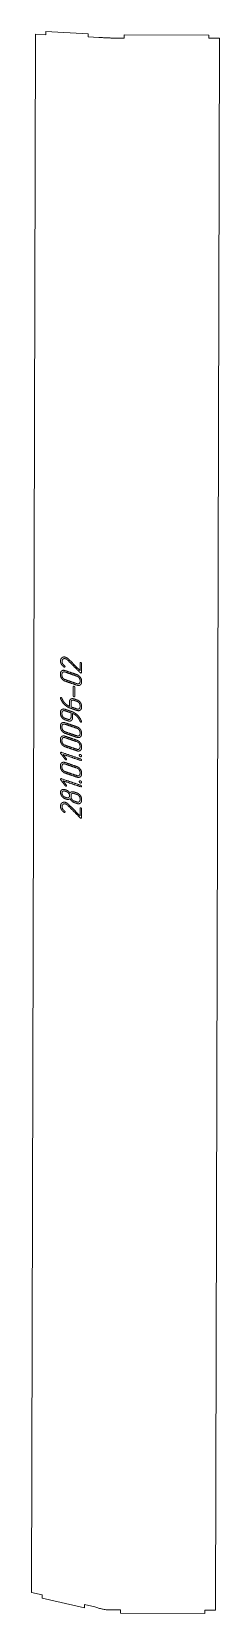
# Model space of a CAD drawing. Header units: millimetres. Extents: x -7 to 82, y -122 to 624.
import ezdxf

# ---------------------------------------------------------------- set-up
doc = ezdxf.new("R2010")
doc.units = ezdxf.units.MM
doc.linetypes.add('K5LT_BASIC', pattern=[0])
doc.layers.add('Engraving', color=7, linetype='Continuous')

msp = doc.modelspace()

# ---------------------------------------------------------------- linework, layer by layer
at = {"color": 143, "linetype": 'K5LT_BASIC', "lineweight": 15, "true_color": 0x33acca}
for p, q in [((-5, 622.83), (-6.83, -112.5)), ((-5, 622.83), (0, 622.58)), ((0, 622.58), (0, 624.08)), ((0, 624.08), (20, 623.11)), ((20, 623.11), (19.99, 621.61)), ((19.99, 621.61), (24.99, 621.36)), ((32.06, 621.05), (37.06, 621.04)), ((37.06, 622.54), (77.06, 622.44)), ((37.06, 621.04), (37.06, 622.54)), ((77.06, 622.44), (77.06, 620.94)), ((77.06, 620.94), (82.06, 620.93)), ((80.22, -120.88), (82.06, 620.93)), ((-1.83, -113.63), (-6.83, -112.5)), ((-1.83, -115.17), (-1.83, -113.63)), ((18.15, -119.72), (-1.83, -115.17)), ((18.16, -118.18), (18.15, -119.72)), ((23.16, -119.32), (18.16, -118.18)), ((35.22, -120.77), (30.22, -120.76)), ((35.22, -122.27), (35.22, -120.77)), ((75.22, -122.37), (35.22, -122.27)), ((80.22, -120.88), (75.22, -120.87)), ((75.22, -120.87), (75.22, -122.37))]:
    msp.add_line(p, q, dxfattribs=at)
for points in [[(32.06, 621.05), (31.77, 621.05), (31.18, 621.06), (30.29, 621.08), (29.41, 621.11), (28.53, 621.15), (27.64, 621.19), (26.76, 621.24), (25.88, 621.3), (25.29, 621.34), (24.99, 621.36)], [(30.22, -120.76), (29.93, -120.76), (29.34, -120.74), (28.45, -120.65), (27.57, -120.52), (26.69, -120.34), (25.8, -120.12), (24.92, -119.87), (24.04, -119.6), (23.45, -119.41), (23.16, -119.32)]]:
    msp.add_open_spline(points, degree=3, dxfattribs=at)
at = {"layer": 'Engraving', "color": 143, "linetype": 'K5LT_BASIC', "lineweight": 15, "true_color": 0x33acca}
for points, knots in [([(16.81, 325.88), (16.81, 323.75), (16.81, 321.63), (16.81, 321.5), (16.7, 321.42), (16.58, 321.36), (16.43, 321.41), (16.33, 321.44), (16.26, 321.52), (13.31, 324.47), (10.35, 327.42), (10.21, 327.54), (10.08, 327.67), (9.95, 327.76), (9.83, 327.86), (9.57, 328.03), (9.3, 328.12), (8.58, 328.36), (8.09, 327.95), (7.86, 327.77), (7.72, 327.47), (7.58, 327.17), (7.58, 326.82), (7.58, 326.33), (7.86, 325.81), (8.13, 325.29), (8.79, 324.81), (8.9, 324.73), (8.96, 324.63), (9, 324.54), (9.02, 324.41), (9.02, 324.26), (8.93, 324.18), (8.83, 324.1), (8.68, 324.16), (8.61, 324.19), (8.55, 324.22), (7.68, 324.81), (7.25, 325.59), (6.86, 326.29), (6.86, 327.03), (6.86, 328.04), (7.55, 328.61), (8.29, 329.2), (9.3, 328.85), (9.65, 328.74), (9.98, 328.52), (10.32, 328.3), (10.75, 327.89), (13.43, 325.21), (16.1, 322.54), (16.1, 324.33), (16.1, 326.12), (16.1, 326.24), (16.21, 326.32), (16.33, 326.39), (16.46, 326.35), (16.58, 326.31), (16.7, 326.18), (16.81, 326.05), (16.81, 325.88)], [0, 0, 0, 3.047826, 3.047826, 3.226196, 3.226196, 3.425035, 3.425035, 3.570989, 3.570989, 9.561221, 9.561221, 9.825724, 9.825724, 10.050668, 10.050668, 10.473601, 10.473601, 11.396415, 11.396415, 11.832946, 11.832946, 12.317549, 12.317549, 13.072233, 13.072233, 14.062635, 14.062635, 14.240973, 14.240973, 14.40613, 14.40613, 14.588981, 14.588981, 14.779051, 14.779051, 14.881829, 14.881829, 16.249197, 16.249197, 17.325971, 17.325971, 18.610175, 18.610175, 19.935785, 19.935785, 20.483021, 20.483021, 21.195978, 21.195978, 26.62229, 26.62229, 29.191003, 29.191003, 29.365522, 29.365522, 29.547183, 29.547183, 29.763638, 29.763638, 30, 30, 30]), ([(14.68, 320.63), (15.55, 320.33), (16.18, 319.49), (16.81, 318.65), (16.81, 317.76), (16.81, 317.41), (16.81, 317.05), (16.81, 316.23), (16.19, 315.79), (15.58, 315.34), (14.68, 315.64), (11.84, 316.61), (8.99, 317.58), (8.14, 317.87), (7.5, 318.7), (6.86, 319.54), (6.86, 320.43), (6.86, 320.79), (6.86, 321.14), (6.86, 322.02), (7.48, 322.44), (8.11, 322.86), (8.99, 322.56), (11.84, 321.59), (14.68, 320.63)], [0, 0, 0, 0.846521, 0.846521, 1.674424, 1.674424, 1.989042, 1.989042, 2.637777, 2.637777, 3.338641, 3.338641, 5.996422, 5.996422, 6.83575, 6.83575, 7.667338, 7.667338, 7.981955, 7.981955, 8.645972, 8.645972, 9.342219, 9.342219, 12, 12, 12]), ([(14.68, 319.91), (11.84, 320.88), (9, 321.85), (8.41, 322.04), (7.99, 321.77), (7.57, 321.49), (7.57, 320.9), (7.57, 320.55), (7.57, 320.19), (7.57, 319.6), (7.99, 319.04), (8.41, 318.49), (9, 318.29), (11.84, 317.32), (14.68, 316.36), (15.25, 316.16), (15.68, 316.45), (16.1, 316.73), (16.1, 317.29), (16.1, 317.65), (16.1, 318), (16.1, 318.58), (15.69, 319.14), (15.29, 319.71), (14.68, 319.91)], [0, 0, 0, 3.194824, 3.194824, 3.749556, 3.749556, 4.284872, 4.284872, 4.662943, 4.662943, 5.32312, 5.32312, 6.003067, 6.003067, 9.197891, 9.197891, 9.751896, 9.751896, 10.278148, 10.278148, 10.656218, 10.656218, 11.310094, 11.310094, 12, 12, 12]), ([(13.61, 314.71), (13.61, 312.58), (13.61, 310.45), (13.61, 310.29), (13.51, 310.22), (13.4, 310.17), (13.26, 310.22), (13.18, 310.24), (13.04, 310.38), (12.9, 310.52), (12.9, 310.69), (12.9, 312.83), (12.9, 314.96), (12.9, 315.08), (13.01, 315.16), (13.13, 315.23), (13.26, 315.19), (13.38, 315.15), (13.5, 315.02), (13.61, 314.89), (13.61, 314.71)], [0, 0, 0, 3.94619, 3.94619, 4.18756, 4.18756, 4.430856, 4.430856, 4.683549, 4.683549, 5.009861, 5.009861, 8.956051, 8.956051, 9.181245, 9.181245, 9.415662, 9.415662, 9.694987, 9.694987, 10, 10, 10]), ([(11.52, 304.81), (10.04, 305.31), (8.8, 306.49), (7.47, 307.78), (6.89, 309.46), (6.87, 309.54), (6.86, 309.61), (6.86, 309.76), (6.97, 309.81), (7.09, 309.87), (7.23, 309.82), (7.33, 309.79), (7.4, 309.72), (7.48, 309.65), (7.55, 309.48), (7.58, 309.41), (7.6, 309.33), (7.64, 309.24), (7.67, 309.15), (7.75, 308.97), (7.83, 308.8), (7.99, 308.46), (8.21, 308.14), (8.56, 307.59), (9.18, 306.96), (9.61, 306.56), (10.14, 306.19), (10.67, 305.81), (11.13, 305.66), (11.13, 306.72), (11.13, 307.78), (11.13, 308.68), (11.75, 309.09), (12.36, 309.5), (13.26, 309.19), (13.97, 308.95), (14.68, 308.71), (15.57, 308.41), (16.19, 307.58), (16.81, 306.74), (16.81, 305.86), (16.81, 305.5), (16.81, 305.14), (16.81, 304.33), (16.19, 303.88), (15.58, 303.43), (14.68, 303.74), (13.1, 304.27), (11.52, 304.81)], [0, 0, 0, 2.498316, 2.498316, 5.262484, 5.262484, 5.387819, 5.387819, 5.576565, 5.576565, 5.780812, 5.780812, 5.94013, 5.94013, 6.158112, 6.158112, 6.282716, 6.282716, 6.433855, 6.433855, 6.733626, 6.733626, 7.321232, 7.321232, 8.511503, 8.511503, 9.467261, 9.467261, 10.342598, 10.342598, 11.992145, 11.992145, 13.165958, 13.165958, 14.387907, 14.387907, 15.553255, 15.553255, 17.042108, 17.042108, 18.487785, 18.487785, 19.039603, 19.039603, 20.17753, 20.17753, 21.406839, 21.406839, 24, 24, 24]), ([(11.84, 305.41), (13.26, 304.93), (14.68, 304.45), (15.25, 304.25), (15.68, 304.54), (16.1, 304.83), (16.1, 305.39), (16.1, 305.74), (16.1, 306.1), (16.1, 306.69), (15.69, 307.25), (15.28, 307.8), (14.68, 308), (13.97, 308.24), (13.26, 308.48), (12.67, 308.68), (12.26, 308.42), (11.84, 308.15), (11.84, 307.54), (11.84, 306.48), (11.84, 305.41)], [0, 0, 0, 2.151609, 2.151609, 2.897861, 2.897861, 3.606926, 3.606926, 4.116362, 4.116362, 5.006613, 5.006613, 5.923599, 5.923599, 6.999394, 6.999394, 7.74769, 7.74769, 8.471721, 8.471721, 10, 10, 10]), ([(12.16, 303.22), (13.64, 302.72), (14.87, 301.54), (16.21, 300.25), (16.79, 298.57), (16.81, 298.49), (16.82, 298.42), (16.82, 298.34), (16.71, 298.21), (16.6, 298.16), (16.45, 298.21), (16.34, 298.24), (16.26, 298.32), (16.17, 298.39), (16.12, 298.55), (16.04, 298.83), (15.85, 299.23), (15.76, 299.39), (15.68, 299.56), (15.64, 299.61), (15.61, 299.67), (15.54, 299.78), (15.47, 299.89), (15.12, 300.44), (14.5, 301.07), (14.06, 301.48), (13.53, 301.85), (13.01, 302.22), (12.55, 302.37), (12.55, 301.31), (12.55, 300.25), (12.55, 299.35), (11.93, 298.94), (11.31, 298.53), (10.42, 298.84), (9.71, 299.08), (9, 299.32), (8.14, 299.61), (7.5, 300.45), (6.86, 301.28), (6.86, 302.18), (6.86, 302.54), (6.86, 302.89), (6.86, 303.77), (7.49, 304.19), (7.79, 304.4), (8.17, 304.43), (8.36, 304.42), (8.55, 304.41), (8.66, 304.39), (8.77, 304.37), (8.88, 304.33), (9, 304.29), (10.58, 303.76), (12.16, 303.22)], [0, 0, 0, 2.807507, 2.807507, 5.913564, 5.913564, 6.05442, 6.05442, 6.259278, 6.259278, 6.494523, 6.494523, 6.687638, 6.687638, 6.924469, 6.924469, 7.56531, 7.56531, 7.888816, 7.888816, 8.003287, 8.003287, 8.231529, 8.231529, 9.568825, 9.568825, 10.648527, 10.648527, 11.625559, 11.625559, 13.478825, 13.478825, 14.797677, 14.797677, 16.171112, 16.171112, 17.480995, 17.480995, 19.136522, 19.136522, 20.778986, 20.778986, 21.400757, 21.400757, 22.713575, 22.713575, 23.351986, 23.351986, 23.681096, 23.681096, 23.88282, 23.88282, 24.085832, 24.085832, 27, 27, 27]), ([(11.84, 302.62), (10.42, 303.1), (9, 303.58), (8.41, 303.78), (7.99, 303.51), (7.57, 303.25), (7.57, 302.64), (7.57, 302.29), (7.57, 301.93), (7.57, 301.34), (7.99, 300.79), (8.4, 300.23), (9, 300.03), (9.71, 299.79), (10.42, 299.55), (10.99, 299.35), (11.41, 299.64), (11.84, 299.92), (11.84, 300.49), (11.84, 301.55), (11.84, 302.62)], [0, 0, 0, 2.152195, 2.152195, 2.900647, 2.900647, 3.624477, 3.624477, 4.133732, 4.133732, 5.023797, 5.023797, 5.940898, 5.940898, 7.016995, 7.016995, 7.763386, 7.763386, 8.472264, 8.472264, 10, 10, 10]), ([(14.68, 296.02), (15.55, 295.72), (16.18, 294.88), (16.81, 294.04), (16.81, 293.16), (16.81, 292.8), (16.81, 292.45), (16.81, 291.63), (16.19, 291.18), (15.58, 290.73), (14.68, 291.04), (11.84, 292), (8.99, 292.97), (8.14, 293.26), (7.5, 294.09), (6.86, 294.93), (6.86, 295.83), (6.86, 296.18), (6.86, 296.54), (6.86, 297.41), (7.48, 297.83), (8.11, 298.25), (8.99, 297.95), (11.84, 296.99), (14.68, 296.02)], [0, 0, 0, 0.846521, 0.846521, 1.674424, 1.674424, 1.989042, 1.989042, 2.637777, 2.637777, 3.338641, 3.338641, 5.996422, 5.996422, 6.83575, 6.83575, 7.667338, 7.667338, 7.981955, 7.981955, 8.645972, 8.645972, 9.342219, 9.342219, 12, 12, 12]), ([(14.68, 289.67), (15.55, 289.37), (16.18, 288.53), (16.81, 287.69), (16.81, 286.81), (16.81, 286.45), (16.81, 286.1), (16.81, 285.28), (16.19, 284.83), (15.58, 284.38), (14.68, 284.69), (11.84, 285.65), (8.99, 286.62), (8.14, 286.91), (7.5, 287.74), (6.86, 288.58), (6.86, 289.48), (6.86, 289.83), (6.86, 290.19), (6.86, 291.06), (7.48, 291.48), (8.11, 291.9), (8.99, 291.6), (11.84, 290.64), (14.68, 289.67)], [0, 0, 0, 0.846521, 0.846521, 1.674424, 1.674424, 1.989042, 1.989042, 2.637777, 2.637777, 3.338641, 3.338641, 5.996422, 5.996422, 6.83575, 6.83575, 7.667338, 7.667338, 7.981955, 7.981955, 8.645972, 8.645972, 9.342219, 9.342219, 12, 12, 12]), ([(14.68, 295.31), (11.84, 296.27), (9, 297.24), (8.41, 297.44), (7.99, 297.16), (7.57, 296.88), (7.57, 296.29), (7.57, 295.94), (7.57, 295.58), (7.57, 294.99), (7.99, 294.44), (8.41, 293.88), (9, 293.68), (11.84, 292.72), (14.68, 291.75), (15.25, 291.55), (15.68, 291.84), (16.1, 292.13), (16.1, 292.69), (16.1, 293.04), (16.1, 293.4), (16.1, 293.97), (15.69, 294.54), (15.29, 295.1), (14.68, 295.31)], [0, 0, 0, 3.194824, 3.194824, 3.749556, 3.749556, 4.284872, 4.284872, 4.662943, 4.662943, 5.32312, 5.32312, 6.003067, 6.003067, 9.197891, 9.197891, 9.751896, 9.751896, 10.278148, 10.278148, 10.656218, 10.656218, 11.310094, 11.310094, 12, 12, 12]), ([(16.46, 280.84), (16.63, 280.78), (16.73, 280.65), (16.81, 280.52), (16.81, 280.37), (16.81, 280.3), (16.73, 280.15), (16.64, 280.07), (16.46, 280.13), (12.26, 281.56), (8.07, 282.98), (8.84, 281.96), (9.6, 280.94), (9.71, 280.8), (9.71, 280.66), (9.71, 280.51), (9.6, 280.44), (9.49, 280.37), (9.34, 280.42), (9.29, 280.44), (9.1, 280.61), (8.04, 282.04), (6.97, 283.46), (6.87, 283.6), (6.87, 283.74), (6.87, 283.88), (6.97, 283.96), (7.06, 284.04), (7.22, 283.98), (11.84, 282.41), (16.46, 280.84)], [0, 0, 0, 0.181151, 0.181151, 0.343934, 0.343934, 0.472146, 0.472146, 0.625059, 0.625059, 5.39951, 5.39951, 6.773407, 6.773407, 6.936544, 6.936544, 7.074093, 7.074093, 7.217588, 7.217588, 7.383484, 7.383484, 9.302301, 9.302301, 9.462957, 9.462957, 9.596849, 9.596849, 9.739807, 9.739807, 15, 15, 15]), ([(14.68, 288.96), (11.84, 289.92), (9, 290.89), (8.41, 291.09), (7.99, 290.81), (7.57, 290.53), (7.57, 289.94), (7.57, 289.59), (7.57, 289.23), (7.57, 288.64), (7.99, 288.09), (8.41, 287.53), (9, 287.33), (11.84, 286.37), (14.68, 285.4), (15.25, 285.2), (15.68, 285.49), (16.1, 285.78), (16.1, 286.34), (16.1, 286.69), (16.1, 287.05), (16.1, 287.62), (15.69, 288.19), (15.29, 288.75), (14.68, 288.96)], [0, 0, 0, 3.194824, 3.194824, 3.749556, 3.749556, 4.284872, 4.284872, 4.662943, 4.662943, 5.32312, 5.32312, 6.003067, 6.003067, 9.197891, 9.197891, 9.751896, 9.751896, 10.278148, 10.278148, 10.656218, 10.656218, 11.310094, 11.310094, 12, 12, 12]), ([(14.68, 277.23), (15.55, 276.94), (16.18, 276.1), (16.81, 275.26), (16.81, 274.37), (16.81, 274.02), (16.81, 273.66), (16.81, 272.84), (16.19, 272.4), (15.58, 271.95), (14.68, 272.25), (11.84, 273.22), (8.99, 274.18), (8.14, 274.47), (7.5, 275.31), (6.86, 276.15), (6.86, 277.04), (6.86, 277.4), (6.86, 277.75), (6.86, 278.63), (7.48, 279.05), (8.11, 279.47), (8.99, 279.17), (11.84, 278.2), (14.68, 277.23)], [0, 0, 0, 0.846521, 0.846521, 1.674424, 1.674424, 1.989042, 1.989042, 2.637777, 2.637777, 3.338641, 3.338641, 5.996422, 5.996422, 6.83575, 6.83575, 7.667338, 7.667338, 7.981955, 7.981955, 8.645972, 8.645972, 9.342219, 9.342219, 12, 12, 12]), ([(14.68, 276.52), (11.84, 277.49), (9, 278.45), (8.41, 278.65), (7.99, 278.38), (7.57, 278.1), (7.57, 277.51), (7.57, 277.15), (7.57, 276.8), (7.57, 276.21), (7.99, 275.65), (8.41, 275.1), (9, 274.9), (11.84, 273.93), (14.68, 272.96), (15.25, 272.77), (15.68, 273.05), (16.1, 273.34), (16.1, 273.9), (16.1, 274.26), (16.1, 274.61), (16.1, 275.19), (15.69, 275.75), (15.29, 276.32), (14.68, 276.52)], [0, 0, 0, 3.194824, 3.194824, 3.749556, 3.749556, 4.284872, 4.284872, 4.662943, 4.662943, 5.32312, 5.32312, 6.003067, 6.003067, 9.197891, 9.197891, 9.751896, 9.751896, 10.278148, 10.278148, 10.656218, 10.656218, 11.310094, 11.310094, 12, 12, 12]), ([(15.75, 282.65), (15.75, 282.84), (15.92, 282.96), (16.09, 283.07), (16.28, 283), (16.47, 282.94), (16.64, 282.74), (16.81, 282.55), (16.81, 282.29), (16.81, 282.04), (16.66, 281.95), (16.49, 281.87), (16.28, 281.94), (16.16, 281.98), (15.95, 282.18), (15.75, 282.39), (15.75, 282.65)], [0, 0, 0, 0.855828, 0.855828, 1.74556, 1.74556, 2.805969, 2.805969, 3.96496, 3.96496, 4.876932, 4.876932, 5.801755, 5.801755, 6.76801, 6.76801, 8, 8, 8]), ([(16.46, 268.41), (16.63, 268.35), (16.73, 268.22), (16.81, 268.09), (16.81, 267.93), (16.81, 267.87), (16.73, 267.71), (16.64, 267.63), (16.46, 267.7), (12.26, 269.12), (8.07, 270.54), (8.84, 269.53), (9.6, 268.51), (9.71, 268.36), (9.71, 268.23), (9.71, 268.08), (9.6, 268.01), (9.49, 267.94), (9.34, 267.99), (9.29, 268.01), (9.1, 268.18), (8.04, 269.6), (6.97, 271.03), (6.87, 271.16), (6.87, 271.3), (6.87, 271.44), (6.97, 271.52), (7.06, 271.6), (7.22, 271.55), (11.84, 269.98), (16.46, 268.41)], [0, 0, 0, 0.181151, 0.181151, 0.343934, 0.343934, 0.472146, 0.472146, 0.625059, 0.625059, 5.39951, 5.39951, 6.773407, 6.773407, 6.936544, 6.936544, 7.074093, 7.074093, 7.217588, 7.217588, 7.383484, 7.383484, 9.302301, 9.302301, 9.462957, 9.462957, 9.596849, 9.596849, 9.739807, 9.739807, 15, 15, 15]), ([(15.75, 270.22), (15.75, 270.41), (15.92, 270.52), (16.09, 270.63), (16.28, 270.57), (16.47, 270.5), (16.64, 270.31), (16.81, 270.11), (16.81, 269.85), (16.81, 269.61), (16.66, 269.51), (16.49, 269.43), (16.28, 269.5), (16.16, 269.54), (15.95, 269.75), (15.75, 269.95), (15.75, 270.22)], [0, 0, 0, 0.855828, 0.855828, 1.74556, 1.74556, 2.805969, 2.805969, 3.96496, 3.96496, 4.876932, 4.876932, 5.801755, 5.801755, 6.76801, 6.76801, 8, 8, 8]), ([(14.68, 264.79), (15.57, 264.49), (16.19, 263.66), (16.81, 262.82), (16.81, 261.93), (16.81, 261.58), (16.81, 261.22), (16.81, 260.41), (16.19, 259.96), (15.58, 259.51), (14.68, 259.82), (13.97, 260.06), (13.26, 260.3), (12.71, 260.49), (12.22, 260.95), (11.72, 261.42), (11.37, 262.09), (11.07, 261.83), (10.64, 261.76), (10.21, 261.69), (9.71, 261.86), (9.34, 261.98), (8.98, 262.11), (8.16, 262.39), (7.48, 263.24), (7.16, 263.66), (7.01, 264.08), (6.95, 264.29), (6.9, 264.49), (6.88, 264.61), (6.86, 264.73), (6.86, 264.84), (6.86, 264.95), (6.86, 265.83), (7.48, 266.27), (7.78, 266.48), (8.16, 266.51), (8.35, 266.5), (8.54, 266.49), (8.65, 266.47), (8.77, 266.45), (8.88, 266.41), (8.99, 266.37), (9.35, 266.25), (9.71, 266.12), (10.23, 265.95), (10.63, 265.62), (11.03, 265.28), (11.37, 264.77), (11.6, 265.18), (12.13, 265.33), (12.66, 265.48), (13.26, 265.27), (13.97, 265.03), (14.68, 264.79)], [0, 0, 0, 1.873598, 1.873598, 3.69261, 3.69261, 4.386884, 4.386884, 5.818535, 5.818535, 7.364988, 7.364988, 8.831065, 8.831065, 10.043454, 10.043454, 11.431214, 11.431214, 12.22177, 12.22177, 13.14885, 13.14885, 13.899491, 13.899491, 15.762312, 15.762312, 16.708293, 16.708293, 17.125443, 17.125443, 17.362221, 17.362221, 17.577677, 17.577677, 19.055802, 19.055802, 19.771228, 19.771228, 20.139764, 20.139764, 20.365597, 20.365597, 20.592941, 20.592941, 21.340886, 21.340886, 22.373032, 22.373032, 23.469845, 23.469845, 24.415003, 24.415003, 25.533412, 25.533412, 27, 27, 27]), ([(9.71, 265.41), (9.35, 265.54), (8.99, 265.66), (8.4, 265.86), (7.99, 265.59), (7.57, 265.32), (7.57, 264.73), (7.57, 264.14), (7.98, 263.58), (8.39, 263.02), (8.99, 262.82), (9.35, 262.69), (9.71, 262.57), (10.3, 262.37), (10.72, 262.64), (11.13, 262.91), (11.13, 263.5), (11.13, 264.08), (10.72, 264.64), (10.32, 265.21), (9.71, 265.41)], [0, 0, 0, 0.718951, 0.718951, 1.697337, 1.697337, 2.634709, 2.634709, 3.797866, 3.797866, 5.000561, 5.000561, 5.719512, 5.719512, 6.697901, 6.697901, 7.635273, 7.635273, 8.789173, 8.789173, 10, 10, 10]), ([(14.68, 264.08), (13.97, 264.32), (13.26, 264.56), (12.67, 264.76), (12.26, 264.49), (11.84, 264.23), (11.84, 263.62), (11.84, 263.27), (11.84, 262.91), (11.84, 262.32), (12.26, 261.77), (12.67, 261.21), (13.26, 261.01), (13.97, 260.77), (14.68, 260.53), (15.25, 260.33), (15.68, 260.62), (16.1, 260.91), (16.1, 261.47), (16.1, 261.82), (16.1, 262.18), (16.1, 262.77), (15.69, 263.32), (15.28, 263.88), (14.68, 264.08)], [0, 0, 0, 1.329406, 1.329406, 2.254108, 2.254108, 3.148824, 3.148824, 3.778355, 3.778355, 4.877538, 4.877538, 6.009386, 6.009386, 7.338792, 7.338792, 8.260968, 8.260968, 9.137189, 9.137189, 9.766721, 9.766721, 10.866842, 10.866842, 12, 12, 12]), ([(16.81, 257.35), (16.81, 255.22), (16.81, 253.1), (16.81, 252.97), (16.7, 252.89), (16.58, 252.83), (16.43, 252.88), (16.33, 252.91), (16.26, 252.99), (13.31, 255.94), (10.35, 258.9), (10.21, 259.02), (10.08, 259.14), (9.95, 259.23), (9.83, 259.33), (9.57, 259.5), (9.3, 259.59), (8.58, 259.84), (8.09, 259.42), (7.86, 259.25), (7.72, 258.94), (7.58, 258.64), (7.58, 258.29), (7.58, 257.8), (7.86, 257.28), (8.13, 256.77), (8.79, 256.28), (8.9, 256.2), (8.96, 256.1), (9, 256.01), (9.02, 255.88), (9.02, 255.73), (8.93, 255.65), (8.83, 255.58), (8.68, 255.63), (8.61, 255.66), (8.55, 255.69), (7.68, 256.29), (7.25, 257.07), (6.86, 257.76), (6.86, 258.5), (6.86, 259.52), (7.55, 260.08), (8.29, 260.67), (9.3, 260.33), (9.65, 260.21), (9.98, 259.99), (10.32, 259.77), (10.75, 259.36), (13.43, 256.68), (16.1, 254.01), (16.1, 255.8), (16.1, 257.59), (16.1, 257.72), (16.21, 257.79), (16.33, 257.87), (16.46, 257.82), (16.58, 257.78), (16.7, 257.65), (16.81, 257.52), (16.81, 257.35)], [0, 0, 0, 3.047826, 3.047826, 3.226196, 3.226196, 3.425035, 3.425035, 3.570989, 3.570989, 9.561221, 9.561221, 9.825724, 9.825724, 10.050668, 10.050668, 10.473601, 10.473601, 11.396415, 11.396415, 11.832946, 11.832946, 12.317549, 12.317549, 13.072233, 13.072233, 14.062635, 14.062635, 14.240973, 14.240973, 14.40613, 14.40613, 14.588981, 14.588981, 14.779051, 14.779051, 14.881829, 14.881829, 16.249197, 16.249197, 17.325971, 17.325971, 18.610175, 18.610175, 19.935785, 19.935785, 20.483021, 20.483021, 21.195978, 21.195978, 26.62229, 26.62229, 29.191003, 29.191003, 29.365522, 29.365522, 29.547183, 29.547183, 29.763638, 29.763638, 30, 30, 30])]:
    msp.add_open_spline(points, degree=2, knots=knots, dxfattribs=at)

doc.saveas('drawing.dxf')
